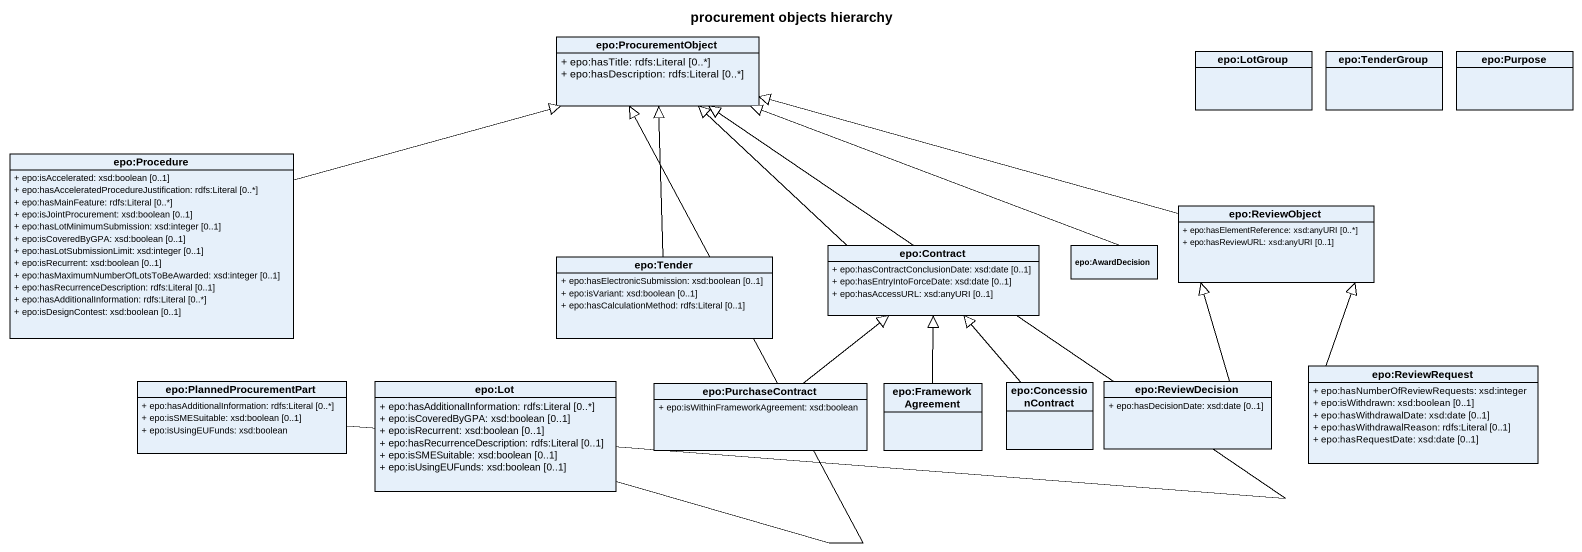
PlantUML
@startuml
title procurement objects hierarchy
hide circle
hide empty members
skinparam classAttributeIconSize 0
class "epo:ProcurementObject" as epo_ProcurementObject {
  + epo:hasTitle: rdfs:Literal [0..*]
  + epo:hasDescription: rdfs:Literal [0..*]
}
class "epo:LotGroup" as epo_LotGroup
class "epo:TenderGroup" as epo_TenderGroup
class "epo:Purpose" as epo_Purpose
class "epo:Procedure" as epo_Procedure {
  + epo:isAccelerated: xsd:boolean [0..1]
  + epo:hasAcceleratedProcedureJustification: rdfs:Literal [0..*]
  + epo:hasMainFeature: rdfs:Literal [0..*]
  + epo:isJointProcurement: xsd:boolean [0..1]
  + epo:hasLotMinimumSubmission: xsd:integer [0..1]
  + epo:isCoveredByGPA: xsd:boolean [0..1]
  + epo:hasLotSubmissionLimit: xsd:integer [0..1]
  + epo:isRecurrent: xsd:boolean [0..1]
  + epo:hasMaximumNumberOfLotsToBeAwarded: xsd:integer [0..1]
  + epo:hasRecurrenceDescription: rdfs:Literal [0..1]
  + epo:hasAdditionalInformation: rdfs:Literal [0..*]
  + epo:isDesignContest: xsd:boolean [0..1]
}
class "epo:Contract" as epo_Contract {
  + epo:hasContractConclusionDate: xsd:date [0..1]
  + epo:hasEntryIntoForceDate: xsd:date [0..1]
  + epo:hasAccessURL: xsd:anyURI [0..1]
}
class "epo:AwardDecision" as epo_AwardDecision
class "epo:ReviewObject" as epo_ReviewObject {
  + epo:hasElementReference: xsd:anyURI [0..*]
  + epo:hasReviewURL: xsd:anyURI [0..1]
}
class "epo:Tender" as epo_Tender {
  + epo:hasElectronicSubmission: xsd:boolean [0..1]
  + epo:isVariant: xsd:boolean [0..1]
  + epo:hasCalculationMethod: rdfs:Literal [0..1]
}
class "epo:ReviewRequest" as epo_ReviewRequest {
  + epo:hasNumberOfReviewRequests: xsd:integer
  + epo:isWithdrawn: xsd:boolean [0..1]
  + epo:hasWithdrawalDate: xsd:date [0..1]
  + epo:hasWithdrawalReason: rdfs:Literal [0..1]
  + epo:hasRequestDate: xsd:date [0..1]
}
class "epo:PlannedProcurementPart" as epo_PlannedProcurementPart {
  + epo:hasAdditionalInformation: rdfs:Literal [0..*]
  + epo:isSMESuitable: xsd:boolean [0..1]
  + epo:isUsingEUFunds: xsd:boolean
}
class "epo:Lot" as epo_Lot {
  + epo:hasAdditionalInformation: rdfs:Literal [0..*]
  + epo:isCoveredByGPA: xsd:boolean [0..1]
  + epo:isRecurrent: xsd:boolean [0..1]
  + epo:hasRecurrenceDescription: rdfs:Literal [0..1]
  + epo:isSMESuitable: xsd:boolean [0..1]
  + epo:isUsingEUFunds: xsd:boolean [0..1]
}
class "epo:PurchaseContract" as epo_PurchaseContract {
  + epo:isWithinFrameworkAgreement: xsd:boolean
}
class "epo:FrameworkAgreement" as epo_FrameworkAgreement
class "epo:ConcessionContract" as epo_ConcessionContract
class "epo:ReviewDecision" as epo_ReviewDecision {
  + epo:hasDecisionDate: xsd:date [0..1]
}
epo_Procedure -right-|> epo_ProcurementObject
epo_Contract -up-|> epo_ProcurementObject
epo_AwardDecision -left-|> epo_ProcurementObject
epo_ReviewObject -left-|> epo_ProcurementObject
epo_Tender -up-|> epo_ProcurementObject
epo_ReviewRequest -up-|> epo_ReviewObject
epo_PlannedProcurementPart -up-|> epo_ProcurementObject
epo_Lot -up-|> epo_ProcurementObject
epo_PurchaseContract -up-|> epo_Contract
epo_FrameworkAgreement -up-|> epo_Contract
epo_ConcessionContract -up-|> epo_Contract
epo_ReviewDecision -up-|> epo_ReviewObject
@enduml
